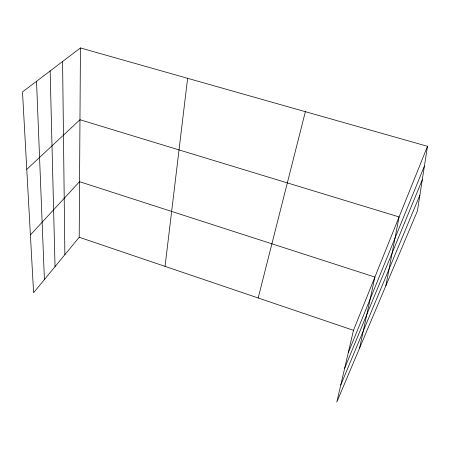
<?xml version="1.0" encoding="UTF-8"?>
<svg xmlns="http://www.w3.org/2000/svg" width="450" height="450" viewBox="0 0 450 450"><rect width="100%" height="100%" fill="white"/><g stroke="black" fill="none" stroke-linecap="round" stroke-linejoin="round"><path stroke-width="0.67" d="M80.438 47.942L22.5 91.946L33.587 292.725L79.2 237.251L80.438 47.942L427.5 146.289L417.397 211.016L336.814 402.058L353.475 330.322L427.5 146.289M165.054 266.383L187.616 78.311M385.841 285.823L399.082 216.934L79.971 119.734L26.775 169.363M359.601 348.036L374.901 277.065L79.56 181.693L30.398 234.922M258.182 297.99L305.37 111.679M348.277 352.71L424.418 166.039M344.689 368.168L422.252 179.91M340.796 384.924L419.873 195.171M79.2 237.251L353.475 330.322M36.529 81.293L44.409 279.562M50.136 70.959L55.035 266.642M62.578 61.504L64.879 254.666"/></g></svg>
